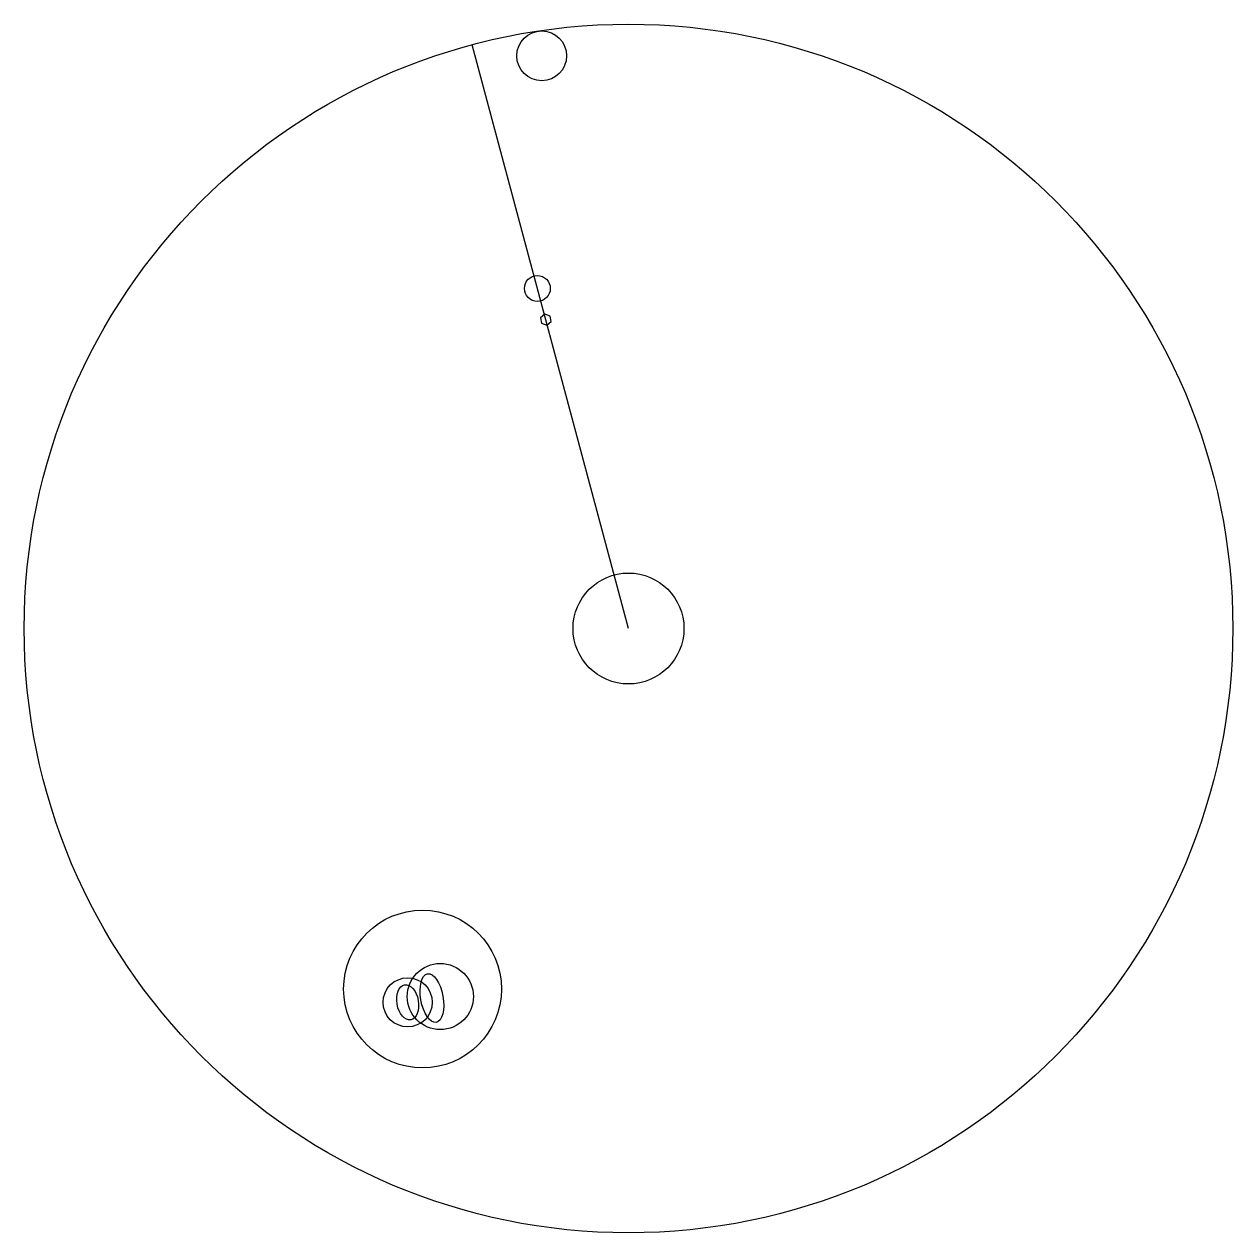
# Model space of a CAD drawing. Header units: metres. Extents: x -182 to 182, y -182 to 182.
import ezdxf

# ---------------------------------------------------------------- set-up
doc = ezdxf.new("R2010")
doc.units = ezdxf.units.M
for name, color, linetype in [('Cylindrical Towers', 4, 'Continuous'), ('Dome Membrane', 5, 'Continuous'), ('Dome Voids', 30, 'Continuous'), ('Masts', 40, 'Continuous'), ('Ventilation Towers', 150, 'Continuous')]:
    doc.layers.add(name, color=color, linetype=linetype)
doc.layers.add('Layout', color=7, linetype='Continuous', plot=False)

msp = doc.modelspace()

# ---------------------------------------------------------------- linework, layer by layer
at = {"layer": 'Cylindrical Towers'}
msp.add_circle((-26.21, 172.93), 7.52, dxfattribs=at)
at = {"layer": 'Dome Membrane'}
msp.add_circle((0, 0, 52), 16.76, dxfattribs=at)
at = {"layer": 'Dome Voids'}
for centre, radius in [((-27.52, 102.7), 3.91), ((-62.2, -108.87), 23.82)]:
    msp.add_circle(centre, radius, dxfattribs=at)
at = {"layer": 'Layout'}
msp.add_line((0, 0), (-47.23, 176.28), dxfattribs=at)
msp.add_circle((0, 0), 182.5, dxfattribs=at)
at = {"layer": 'Masts', "extrusion": (-0.965926, -0.258819, -3.33395e-18)}
msp.add_line((-24.99, 93.26), (-24.99, 93.26, 100), dxfattribs=at)
at = {"layer": 'Masts', "elevation": 50}
msp.add_lwpolyline([(-24.69, 91.59), (-23.39, 92.68), (-23.69, 94.35), (-25.28, 94.93), (-26.59, 93.84), (-26.29, 92.17)], close=True, dxfattribs=at)
at = {"layer": 'Ventilation Towers'}
for centre, radius in [((-56.84, -111.15), 9.99), ((-56.84, -111.15, 0.5), 9.99), ((-66.69, -112.89), 7.42), ((-66.69, -112.89, 0.5), 7.42)]:
    msp.add_circle(centre, radius, dxfattribs=at)
for centre, major_axis, ratio in [((-59.38, -111.6, 15), (-1.29, 7.34), 0.453136), ((-59.38, -111.6, 10), (-1.29, 7.34), 0.453136), ((-66.69, -112.89, 10), (-0.93, 5.29), 0.603517), ((-66.69, -112.89, 8), (-0.93, 5.29), 0.603517)]:
    msp.add_ellipse(centre, major_axis=major_axis, ratio=ratio, dxfattribs=at)

doc.saveas('drawing.dxf')
